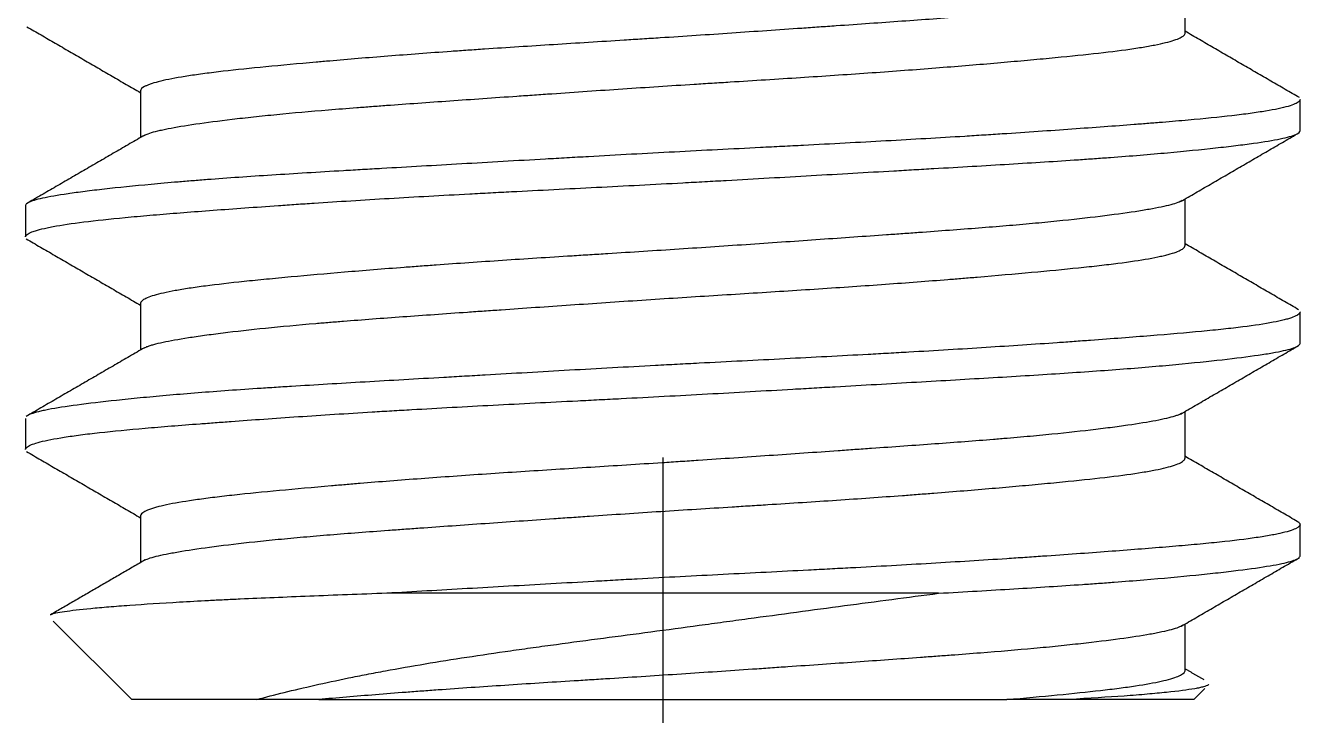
# Model space of a CAD drawing. Extents: x 828 to 1855, y 0 to 752.
# Drawn here: x 1091.07 to 1097.08, y 194.18 to 197.42 of the extents above; entities that cross this region are included whole.
import ezdxf

# ---------------------------------------------------------------- set-up
doc = ezdxf.new("R2010")
doc.units = 0
doc.header["$LTSCALE"] = 10
doc.header["$MEASUREMENT"] = 0
doc.linetypes.add('CENTER', pattern=[2, 1.25, -0.25, 0.25, -0.25])
doc.layers.add('1', color=7, linetype='CONTINUOUS')

msp = doc.modelspace()

# ---------------------------------------------------------------- linework, layer by layer
at = {"layer": '1', "color": 1, "linetype": 'CENTER', "lineweight": -3}
msp.add_line((1094.0736, 290.3893), (1094.0736, 187.6108), dxfattribs=at)
at = {"layer": '1', "color": 7, "linetype": 'Continuous', "lineweight": -3}
for p, q in [((1096.5321, 197.3854), (1096.5321, 197.6055)), ((1091.6151, 197.1148), (1091.6151, 196.8947)), ((1097.0736, 196.9276), (1097.0736, 197.0731)), ((1091.0736, 196.5731), (1091.0736, 196.4272)), ((1096.5321, 196.3857), (1096.5321, 196.6055)), ((1091.6151, 196.1144), (1091.6151, 195.8947)), ((1097.0736, 195.9268), (1097.0736, 196.0726)), ((1096.5321, 195.3857), (1096.5321, 195.6055)), ((1091.0736, 195.5728), (1091.0736, 195.4275)), ((1091.6151, 195.1145), (1091.6151, 194.8946)), ((1097.0736, 194.9274), (1097.0736, 195.0734)), ((1095.3722, 194.7501), (1092.7751, 194.7501)), ((1091.2042, 194.6195), (1091.5736, 194.2501)), ((1096.5321, 194.3854), (1096.5321, 194.6055)), ((1096.5736, 194.2501), (1096.625, 194.3014)), ((1092.1628, 194.2501), (1091.5736, 194.2501)), ((1092.4541, 194.2501), (1095.6932, 194.2501)), ((1096.5736, 194.2501), (1095.9845, 194.2501))]:
    msp.add_line(p, q, dxfattribs=at)
for points, knots in [([(1096.5209, 197.5991), (1096.5179, 197.5971), (1096.5143, 197.5951), (1096.5026, 197.5897), (1096.4885, 197.5845), (1096.47, 197.5792), (1096.4567, 197.5757), (1096.4495, 197.5739), (1096.4115, 197.5651), (1096.3364, 197.5509), (1096.2334, 197.5361), (1096.1602, 197.5267), (1096.1451, 197.5248), (1096.114, 197.521), (1096.098, 197.5191), (1096.0491, 197.5134), (1096.015, 197.5096), (1095.9087, 197.4984), (1095.8322, 197.491), (1095.7091, 197.4802), (1095.6666, 197.4767), (1095.5789, 197.4696), (1095.5334, 197.4661), (1095.3947, 197.4555), (1095.2026, 197.4415), (1094.9965, 197.4271), (1094.8632, 197.4178), (1094.8363, 197.4159), (1094.7821, 197.4121), (1094.755, 197.4102), (1094.6733, 197.4046), (1094.6186, 197.4008), (1094.4537, 197.3894), (1094.3428, 197.3818), (1094.1747, 197.3706), (1094.1184, 197.3669), (1094.0335, 197.3614), (1094.0051, 197.3596), (1093.9485, 197.356), (1093.9202, 197.3542), (1093.7795, 197.3453), (1093.6685, 197.3384), (1093.4494, 197.3245), (1093.3414, 197.3175), (1093.2084, 197.3085), (1093.1818, 197.3067), (1093.1293, 197.3031), (1093.1032, 197.3013), (1093.0259, 197.2958), (1092.9753, 197.2921), (1092.8266, 197.281), (1092.7314, 197.2735), (1092.5945, 197.2622), (1092.5498, 197.2584), (1092.4843, 197.2527), (1092.4628, 197.2508), (1092.4204, 197.2471), (1092.3996, 197.2452), (1092.2975, 197.236), (1092.2218, 197.2289), (1092.0821, 197.2149), (1092.0181, 197.2079), (1091.9456, 197.199), (1091.9316, 197.1972), (1091.9043, 197.1937), (1091.8912, 197.1919), (1091.8532, 197.1865), (1091.8296, 197.1829), (1091.7644, 197.172), (1091.728, 197.1646), (1091.6844, 197.1533), (1091.6716, 197.1495), (1091.6553, 197.1438), (1091.6504, 197.1419), (1091.6414, 197.1381), (1091.6375, 197.1362), (1091.622, 197.1277), (1091.6157, 197.1212), (1091.6152, 197.1149)], [0, 0, 0, 0, 0.012642, 0.012642, 0.035221, 0.046511, 0.046511, 0.057801, 0.057801, 0.10296, 0.148118, 0.148118, 0.159408, 0.159408, 0.170698, 0.170698, 0.193277, 0.193277, 0.238436, 0.238436, 0.261016, 0.261016, 0.283595, 0.283595, 0.328754, 0.373913, 0.373913, 0.385203, 0.385203, 0.396492, 0.396492, 0.419072, 0.419072, 0.464231, 0.464231, 0.48681, 0.48681, 0.4981, 0.4981, 0.50939, 0.50939, 0.554548, 0.554548, 0.599707, 0.599707, 0.610997, 0.610997, 0.622287, 0.622287, 0.644866, 0.644866, 0.690025, 0.690025, 0.712605, 0.712605, 0.723894, 0.723894, 0.735184, 0.735184, 0.780343, 0.780343, 0.825502, 0.825502, 0.836792, 0.836792, 0.848081, 0.848081, 0.870661, 0.870661, 0.91582, 0.91582, 0.938399, 0.938399, 0.949689, 0.949689, 0.960978, 0.960978, 1, 1, 1, 1]), ([(1091.6296, 196.9031), (1091.6368, 196.9072), (1091.6467, 196.9113), (1091.6698, 196.9189), (1091.6885, 196.9241), (1091.7115, 196.9294), (1091.7278, 196.933), (1091.7364, 196.9348), (1091.782, 196.9437), (1091.8255, 196.951), (1091.9258, 196.9656), (1091.9827, 196.9731), (1092.0624, 196.9826), (1092.0788, 196.9845), (1092.1124, 196.9883), (1092.1296, 196.9902), (1092.1825, 196.9959), (1092.219, 196.9996), (1092.3326, 197.0108), (1092.4136, 197.0179), (1092.5428, 197.0285), (1092.6093, 197.0337), (1092.6788, 197.039), (1092.7258, 197.0426), (1092.7497, 197.0443), (1092.8699, 197.0532), (1093.0684, 197.0673), (1093.279, 197.082), (1093.4144, 197.0914), (1093.4416, 197.0933), (1093.4966, 197.0971), (1093.5242, 197.099), (1093.6072, 197.1048), (1093.6626, 197.1086), (1093.8293, 197.12), (1093.9409, 197.1275), (1094.1092, 197.1384), (1094.1935, 197.1438), (1094.2781, 197.1492), (1094.3346, 197.1527), (1094.3628, 197.1545), (1094.503, 197.1633), (1094.7232, 197.1771), (1094.9352, 197.1913), (1095.091, 197.2022), (1095.1426, 197.2059), (1095.2432, 197.2133), (1095.2924, 197.2171), (1095.4367, 197.2283), (1095.5285, 197.2358), (1095.6596, 197.2471), (1095.7022, 197.2508), (1095.7644, 197.2564), (1095.7849, 197.2583), (1095.8252, 197.262), (1095.8449, 197.2638), (1095.9417, 197.2728), (1096.0838, 197.2868), (1096.2012, 197.3007), (1096.2666, 197.3097), (1096.2793, 197.3115), (1096.3037, 197.3151), (1096.3155, 197.317), (1096.3494, 197.3224), (1096.3701, 197.3261), (1096.4267, 197.3372), (1096.457, 197.3446), (1096.4915, 197.356), (1096.5012, 197.3598), (1096.5128, 197.3655), (1096.5162, 197.3675), (1096.522, 197.3713), (1096.5245, 197.3732), (1096.5306, 197.3792), (1096.5325, 197.3833), (1096.5321, 197.3873)], [0, 0, 0, 0, 0.026734, 0.026734, 0.049314, 0.060604, 0.060604, 0.071893, 0.071893, 0.117052, 0.117052, 0.162211, 0.162211, 0.173501, 0.173501, 0.184791, 0.184791, 0.20737, 0.20737, 0.252529, 0.252529, 0.275109, 0.286399, 0.286399, 0.297688, 0.297688, 0.342847, 0.388006, 0.388006, 0.399296, 0.399296, 0.410586, 0.410586, 0.433165, 0.433165, 0.478324, 0.478324, 0.500904, 0.512194, 0.512194, 0.523483, 0.523483, 0.568642, 0.613801, 0.613801, 0.636381, 0.636381, 0.65896, 0.65896, 0.704119, 0.704119, 0.726699, 0.726699, 0.737989, 0.737989, 0.749278, 0.749278, 0.794437, 0.839596, 0.839596, 0.850886, 0.850886, 0.862176, 0.862176, 0.884755, 0.884755, 0.929914, 0.929914, 0.952494, 0.952494, 0.963784, 0.963784, 0.975073, 0.975073, 1, 1, 1, 1]), ([(1097.0736, 197.074), (1097.0737, 197.0725), (1097.0734, 197.071), (1097.0719, 197.0676), (1097.0704, 197.0658), (1097.0603, 197.0564), (1097.043, 197.0488), (1096.9907, 197.0337), (1096.9557, 197.0262), (1096.9005, 197.017), (1096.889, 197.0152), (1096.8646, 197.0115), (1096.8519, 197.0097), (1096.8121, 197.0042), (1096.7835, 197.0006), (1096.692, 196.9901), (1096.6231, 196.9832), (1096.5083, 196.9729), (1096.468, 196.9695), (1096.4047, 196.9643), (1096.3831, 196.9626), (1096.3389, 196.9591), (1096.3162, 196.9573), (1096.2012, 196.9484), (1096.1033, 196.9411), (1095.8962, 196.9263), (1095.7869, 196.9187), (1095.643, 196.9093), (1095.6138, 196.9075), (1095.5548, 196.9037), (1095.5249, 196.9018), (1095.4346, 196.8963), (1095.3736, 196.8926), (1095.1883, 196.8818), (1095.0617, 196.8748), (1094.8673, 196.8644), (1094.8017, 196.861), (1094.7021, 196.8558), (1094.6688, 196.8541), (1094.6016, 196.8507), (1094.5678, 196.849), (1094.399, 196.8404), (1094.2639, 196.8335), (1093.9936, 196.8193), (1093.8585, 196.8119), (1093.6896, 196.8024), (1093.6558, 196.8005), (1093.5882, 196.7967), (1093.5544, 196.7948), (1093.4537, 196.789), (1093.3873, 196.7853), (1093.1905, 196.774), (1093.0623, 196.7666), (1092.8745, 196.7558), (1092.8126, 196.7522), (1092.721, 196.7469), (1092.6906, 196.7452), (1092.6303, 196.7416), (1092.6003, 196.7399), (1092.4525, 196.7311), (1092.3401, 196.7243), (1092.1266, 196.7106), (1092.0256, 196.7037), (1091.9065, 196.6946), (1091.8831, 196.6927), (1091.8369, 196.689), (1091.8142, 196.6871), (1091.7477, 196.6815), (1091.7054, 196.6777), (1091.5842, 196.6665), (1091.5112, 196.659), (1091.4132, 196.6479), (1091.3825, 196.6443), (1091.3394, 196.6388), (1091.3256, 196.637), (1091.2988, 196.6334), (1091.286, 196.6316), (1091.2247, 196.6227), (1091.1449, 196.6089), (1091.1006, 196.5954), (1091.0874, 196.5884), (1091.0873, 196.5883), (1091.0872, 196.5883)], [0, 0, 0, 0, 0.009171, 0.009171, 0.0203, 0.0203, 0.064816, 0.064816, 0.109331, 0.109331, 0.12046, 0.12046, 0.131589, 0.131589, 0.153847, 0.153847, 0.198363, 0.198363, 0.22062, 0.22062, 0.231749, 0.231749, 0.242878, 0.242878, 0.287394, 0.287394, 0.33191, 0.33191, 0.343038, 0.343038, 0.354167, 0.354167, 0.376425, 0.376425, 0.420941, 0.420941, 0.443199, 0.443199, 0.454328, 0.454328, 0.465457, 0.465457, 0.509972, 0.509972, 0.554488, 0.554488, 0.565617, 0.565617, 0.576746, 0.576746, 0.599004, 0.599004, 0.643519, 0.643519, 0.665777, 0.665777, 0.676906, 0.676906, 0.688035, 0.688035, 0.732551, 0.732551, 0.777066, 0.777066, 0.788195, 0.788195, 0.799324, 0.799324, 0.821582, 0.821582, 0.866098, 0.866098, 0.888355, 0.888355, 0.899484, 0.899484, 0.910613, 0.910613, 0.955129, 0.999645, 0.999645, 1, 1, 1, 1]), ([(1091.0736, 196.4267), (1091.0737, 196.4289), (1091.0745, 196.4311), (1091.0818, 196.4407), (1091.0965, 196.4483), (1091.1323, 196.4596), (1091.1465, 196.4634), (1091.1713, 196.4691), (1091.1802, 196.471), (1091.199, 196.4748), (1091.2089, 196.4766), (1091.2613, 196.4859), (1091.3116, 196.4931), (1091.4288, 196.5072), (1091.4956, 196.5142), (1091.5899, 196.5228), (1091.6093, 196.5246), (1091.6489, 196.528), (1091.7096, 196.5332), (1091.774, 196.5384), (1091.9078, 196.5488), (1092.0036, 196.556), (1092.1572, 196.5672), (1092.2101, 196.5709), (1092.2919, 196.5766), (1092.3196, 196.5785), (1092.3755, 196.5823), (1092.4036, 196.5842), (1092.5459, 196.5936), (1092.6638, 196.601), (1092.908, 196.6155), (1093.0341, 196.6226), (1093.1972, 196.6313), (1093.23, 196.6331), (1093.2957, 196.6365), (1093.3946, 196.6417), (1093.4941, 196.6468), (1093.694, 196.657), (1093.8284, 196.6638), (1094.0318, 196.6744), (1094.0999, 196.678), (1094.2025, 196.6836), (1094.2368, 196.6855), (1094.3049, 196.6892), (1094.3388, 196.6911), (1094.5078, 196.7005), (1094.6411, 196.7081), (1094.904, 196.7231), (1095.0335, 196.7306), (1095.193, 196.7397), (1095.2247, 196.7416), (1095.2874, 196.7452), (1095.3806, 196.7505), (1095.471, 196.7558), (1095.6484, 196.7662), (1095.7619, 196.773), (1095.9249, 196.7834), (1095.9781, 196.7868), (1096.056, 196.7921), (1096.0815, 196.7939), (1096.1317, 196.7974), (1096.1563, 196.7992), (1096.2772, 196.8082), (1096.3668, 196.8156), (1096.5319, 196.8306), (1096.6074, 196.8382), (1096.6926, 196.8475), (1096.7091, 196.8494), (1096.741, 196.8531), (1096.7872, 196.8586), (1096.8285, 196.864), (1096.9047, 196.8747), (1096.947, 196.8816), (1096.9973, 196.8919), (1097.0119, 196.8953), (1097.0367, 196.9022), (1097.0467, 196.9056), (1097.0677, 196.915), (1097.074, 196.921), (1097.0736, 196.9272)], [0, 0, 0, 0, 0.013123, 0.013123, 0.056286, 0.056286, 0.077867, 0.077867, 0.088658, 0.088658, 0.099449, 0.099449, 0.142612, 0.142612, 0.185775, 0.185775, 0.196565, 0.196565, 0.207356, 0.228938, 0.228938, 0.272101, 0.272101, 0.293682, 0.293682, 0.304473, 0.304473, 0.315264, 0.315264, 0.358427, 0.358427, 0.40159, 0.40159, 0.41238, 0.41238, 0.423171, 0.444753, 0.444753, 0.487916, 0.487916, 0.509497, 0.509497, 0.520288, 0.520288, 0.531079, 0.531079, 0.574242, 0.574242, 0.617405, 0.617405, 0.628195, 0.628195, 0.638986, 0.660568, 0.660568, 0.703731, 0.703731, 0.725312, 0.725312, 0.736103, 0.736103, 0.746894, 0.746894, 0.790057, 0.790057, 0.83322, 0.83322, 0.84401, 0.84401, 0.854801, 0.876383, 0.876383, 0.919546, 0.919546, 0.941127, 0.941127, 0.962709, 0.962709, 1, 1, 1, 1]), ([(1091.0791, 196.5829), (1091.0771, 196.5813), (1091.0757, 196.5796), (1091.0742, 196.5768), (1091.0739, 196.5758), (1091.0737, 196.5747)], [0, 0, 0, 0, 0.614539, 0.614539, 1, 1, 1, 1]), ([(1096.5188, 196.5978), (1096.5135, 196.5945), (1096.5065, 196.5914), (1096.4795, 196.5812), (1096.4534, 196.5743), (1096.403, 196.5637), (1096.3843, 196.5602), (1096.3534, 196.5547), (1096.3426, 196.5529), (1096.3202, 196.5492), (1096.3086, 196.5474), (1096.2484, 196.5382), (1096.1936, 196.5308), (1096.0712, 196.5158), (1096.0035, 196.5082), (1095.9106, 196.4988), (1095.8916, 196.4969), (1095.853, 196.4932), (1095.8334, 196.4913), (1095.7737, 196.4858), (1095.7327, 196.4823), (1095.606, 196.4716), (1095.5168, 196.4647), (1095.3757, 196.4542), (1095.3275, 196.4507), (1095.2533, 196.4453), (1095.2283, 196.4435), (1095.1781, 196.4399), (1095.1528, 196.4381), (1095.0256, 196.4291), (1094.9213, 196.4218), (1094.7077, 196.4069), (1094.5984, 196.3994), (1094.3745, 196.384), (1094.2625, 196.3764), (1094.0385, 196.3617), (1093.9266, 196.3546), (1093.7866, 196.3458), (1093.7586, 196.344), (1093.7026, 196.3405), (1093.6746, 196.3388), (1093.5907, 196.3335), (1093.5355, 196.33), (1093.3717, 196.3195), (1093.2651, 196.3125), (1093.109, 196.3017), (1093.0319, 196.2962), (1092.9563, 196.2907), (1092.9062, 196.287), (1092.8813, 196.2851), (1092.7581, 196.2757), (1092.6645, 196.2681), (1092.4869, 196.2531), (1092.4029, 196.2456), (1092.3039, 196.2365), (1092.2844, 196.2347), (1092.2461, 196.2311), (1092.2272, 196.2293), (1092.1718, 196.2239), (1092.1366, 196.2204), (1092.0357, 196.2099), (1091.9751, 196.2029), (1091.8938, 196.1923), (1091.8557, 196.187), (1091.8212, 196.1815), (1091.7991, 196.1778), (1091.7885, 196.176), (1091.7378, 196.1667), (1091.672, 196.1518), (1091.636, 196.1366), (1091.623, 196.1271), (1091.6209, 196.1252), (1091.6176, 196.1215), (1091.6165, 196.1196), (1091.6155, 196.1168), (1091.6153, 196.1159), (1091.6152, 196.115)], [0, 0, 0, 0, 0.02065, 0.02065, 0.06594, 0.06594, 0.088585, 0.088585, 0.099907, 0.099907, 0.11123, 0.11123, 0.156519, 0.156519, 0.201809, 0.201809, 0.213131, 0.213131, 0.224454, 0.224454, 0.247099, 0.247099, 0.292389, 0.292389, 0.315033, 0.315033, 0.326356, 0.326356, 0.337678, 0.337678, 0.382968, 0.382968, 0.428258, 0.428258, 0.473548, 0.473548, 0.518837, 0.518837, 0.53016, 0.53016, 0.541482, 0.541482, 0.564127, 0.564127, 0.609417, 0.609417, 0.632062, 0.643384, 0.643384, 0.654707, 0.654707, 0.699996, 0.699996, 0.745286, 0.745286, 0.756609, 0.756609, 0.767931, 0.767931, 0.790576, 0.790576, 0.835866, 0.835866, 0.858511, 0.869833, 0.869833, 0.881156, 0.881156, 0.926445, 0.971735, 0.971735, 0.983058, 0.983058, 0.99438, 0.99438, 1, 1, 1, 1]), ([(1091.6297, 195.9031), (1091.634, 195.9056), (1091.6393, 195.9081), (1091.65, 195.9123), (1091.6549, 195.914), (1091.6657, 195.9176), (1091.6716, 195.9193), (1091.6906, 195.9246), (1091.7051, 195.9281), (1091.754, 195.9386), (1091.7938, 195.9458), (1091.8644, 195.9567), (1091.8897, 195.9604), (1091.9305, 195.966), (1091.9446, 195.9679), (1091.9735, 195.9717), (1091.9883, 195.9736), (1092.0643, 195.983), (1092.1311, 195.9906), (1092.2765, 196.0055), (1092.3551, 196.0128), (1092.461, 196.0218), (1092.4826, 196.0236), (1092.5262, 196.0271), (1092.5482, 196.0289), (1092.6151, 196.0342), (1092.6607, 196.0377), (1092.8005, 196.0482), (1092.8977, 196.0552), (1093.0494, 196.0659), (1093.101, 196.0696), (1093.1799, 196.0751), (1093.2064, 196.077), (1093.2595, 196.0807), (1093.2862, 196.0825), (1093.4201, 196.0918), (1093.5287, 196.0994), (1093.7492, 196.1145), (1093.861, 196.1221), (1094.0312, 196.1334), (1094.0877, 196.1371), (1094.2003, 196.1443), (1094.2563, 196.1478), (1094.4236, 196.1583), (1094.5341, 196.1652), (1094.6984, 196.1757), (1094.753, 196.1792), (1094.8613, 196.1864), (1094.9146, 196.1899), (1095.0718, 196.2007), (1095.1732, 196.208), (1095.32, 196.2192), (1095.3921, 196.2248), (1095.4622, 196.2305), (1095.5085, 196.2343), (1095.5315, 196.2362), (1095.6446, 196.2457), (1095.7295, 196.2532), (1095.8882, 196.2677), (1095.962, 196.2748), (1096.0473, 196.2836), (1096.064, 196.2853), (1096.0968, 196.2888), (1096.1128, 196.2906), (1096.1595, 196.2959), (1096.1888, 196.2994), (1096.2714, 196.3101), (1096.3195, 196.3172), (1096.3813, 196.3282), (1096.4095, 196.3337), (1096.4337, 196.3394), (1096.449, 196.3431), (1096.4561, 196.345), (1096.4895, 196.3546), (1096.5084, 196.3622), (1096.5286, 196.3757), (1096.5328, 196.3815), (1096.5321, 196.3873)], [0, 0, 0, 0, 0.015896, 0.015896, 0.027185, 0.027185, 0.038475, 0.038475, 0.061054, 0.061054, 0.106213, 0.106213, 0.128793, 0.128793, 0.140083, 0.140083, 0.151372, 0.151372, 0.196531, 0.196531, 0.24169, 0.24169, 0.25298, 0.25298, 0.26427, 0.26427, 0.286849, 0.286849, 0.332008, 0.332008, 0.354587, 0.354587, 0.365877, 0.365877, 0.377167, 0.377167, 0.422326, 0.422326, 0.467485, 0.467485, 0.490064, 0.490064, 0.512643, 0.512643, 0.557802, 0.557802, 0.580382, 0.580382, 0.602961, 0.602961, 0.64812, 0.64812, 0.6707, 0.681989, 0.681989, 0.693279, 0.693279, 0.738438, 0.738438, 0.783597, 0.783597, 0.794887, 0.794887, 0.806176, 0.806176, 0.828756, 0.828756, 0.873915, 0.873915, 0.896494, 0.907784, 0.907784, 0.919074, 0.919074, 0.964232, 0.964232, 1, 1, 1, 1]), ([(1097.0736, 196.0742), (1097.0737, 196.0728), (1097.0735, 196.0715), (1097.0702, 196.0629), (1097.0583, 196.0554), (1097.0318, 196.0458), (1097.0259, 196.0439), (1097.0129, 196.0401), (1096.9918, 196.0344), (1096.9658, 196.0287), (1096.9073, 196.0176), (1096.8597, 196.0103), (1096.7754, 195.9997), (1096.7451, 195.9961), (1096.6965, 195.9908), (1096.6796, 195.9891), (1096.6451, 195.9856), (1096.6273, 195.9838), (1096.5363, 195.9752), (1096.4563, 195.9684), (1096.2823, 195.9546), (1096.1883, 195.9475), (1096.0618, 195.9382), (1096.036, 195.9363), (1095.9837, 195.9325), (1095.9044, 195.9269), (1095.8224, 195.9212), (1095.6549, 195.91), (1095.5384, 195.9026), (1095.3567, 195.8916), (1095.2949, 195.888), (1095.2004, 195.8826), (1095.1685, 195.8808), (1095.1046, 195.8772), (1095.0725, 195.8754), (1094.9114, 195.8667), (1094.6498, 195.853), (1094.3808, 195.8395), (1094.2103, 195.8307), (1094.176, 195.8289), (1094.1077, 195.8253), (1094.0735, 195.8235), (1093.9715, 195.818), (1093.9037, 195.8143), (1093.7014, 195.8031), (1093.5678, 195.7955), (1093.3691, 195.7842), (1093.3032, 195.7804), (1093.2048, 195.7748), (1093.172, 195.7729), (1093.107, 195.7692), (1093.0748, 195.7673), (1092.9151, 195.7582), (1092.7915, 195.7511), (1092.5525, 195.7371), (1092.4372, 195.7302), (1092.2983, 195.7216), (1092.2707, 195.7198), (1092.2166, 195.7164), (1092.1366, 195.7112), (1092.0604, 195.7059), (1091.913, 195.6953), (1091.8214, 195.688), (1091.6939, 195.6767), (1091.6531, 195.6729), (1091.5944, 195.6672), (1091.5752, 195.6653), (1091.538, 195.6616), (1091.52, 195.6597), (1091.4324, 195.6503), (1091.3708, 195.643), (1091.264, 195.6287), (1091.219, 195.6217), (1091.1733, 195.6131), (1091.1647, 195.6113), (1091.1488, 195.6079), (1091.1266, 195.6027), (1091.1096, 195.5976), (1091.0943, 195.5919), (1091.0892, 195.5895), (1091.0851, 195.5871)], [0, 0, 0, 0, 0.008167, 0.008167, 0.052556, 0.052556, 0.063654, 0.063654, 0.074751, 0.096945, 0.096945, 0.141335, 0.141335, 0.163529, 0.163529, 0.174627, 0.174627, 0.185724, 0.185724, 0.230113, 0.230113, 0.274502, 0.274502, 0.2856, 0.2856, 0.296697, 0.318892, 0.318892, 0.363281, 0.363281, 0.385475, 0.385475, 0.396573, 0.396573, 0.40767, 0.40767, 0.452059, 0.496449, 0.496449, 0.507546, 0.507546, 0.518643, 0.518643, 0.540838, 0.540838, 0.585227, 0.585227, 0.607422, 0.607422, 0.618519, 0.618519, 0.629616, 0.629616, 0.674005, 0.674005, 0.718395, 0.718395, 0.729492, 0.729492, 0.740589, 0.762784, 0.762784, 0.807173, 0.807173, 0.829368, 0.829368, 0.840465, 0.840465, 0.851562, 0.851562, 0.895952, 0.895952, 0.940341, 0.940341, 0.951438, 0.951438, 0.962535, 0.98473, 0.98473, 1, 1, 1, 1]), ([(1091.0736, 195.4269), (1091.0737, 195.431), (1091.0769, 195.4352), (1091.0858, 195.4415), (1091.089, 195.4433), (1091.0968, 195.4471), (1091.1013, 195.4491), (1091.1163, 195.4548), (1091.1286, 195.4586), (1091.1721, 195.4699), (1091.2099, 195.4773), (1091.2796, 195.4883), (1091.3051, 195.4919), (1091.3466, 195.4973), (1091.361, 195.4991), (1091.3909, 195.5027), (1091.4065, 195.5044), (1091.4863, 195.5133), (1091.6292, 195.5269), (1091.8015, 195.5406), (1091.9186, 195.5495), (1091.9425, 195.5513), (1091.9912, 195.555), (1092.016, 195.5568), (1092.0913, 195.5624), (1092.1428, 195.5661), (1092.3013, 195.5774), (1092.4121, 195.5849), (1092.5862, 195.5961), (1092.6455, 195.5998), (1092.7364, 195.6053), (1092.7671, 195.6071), (1092.829, 195.6108), (1092.8603, 195.6126), (1093.017, 195.6216), (1093.2728, 195.6356), (1093.5381, 195.6491), (1093.7069, 195.6577), (1093.7408, 195.6594), (1093.809, 195.6629), (1093.8431, 195.6646), (1093.9452, 195.6699), (1094.0131, 195.6734), (1094.2163, 195.6843), (1094.351, 195.6917), (1094.5522, 195.7031), (1094.6191, 195.7069), (1094.7191, 195.7126), (1094.7524, 195.7145), (1094.819, 195.7183), (1094.8521, 195.7202), (1095.0162, 195.7296), (1095.2713, 195.7442), (1095.512, 195.7582), (1095.6869, 195.7686), (1095.7444, 195.7721), (1095.8559, 195.779), (1095.9101, 195.7824), (1096.0679, 195.7928), (1096.1669, 195.7997), (1096.306, 195.8107), (1096.3508, 195.8144), (1096.4156, 195.8201), (1096.4369, 195.822), (1096.4784, 195.8258), (1096.4987, 195.8277), (1096.5975, 195.8371), (1096.739, 195.8521), (1096.8483, 195.8664), (1096.9063, 195.8753), (1096.9174, 195.877), (1096.9385, 195.8805), (1096.9684, 195.8858), (1096.993, 195.8909), (1097.0355, 195.9012), (1097.0548, 195.9079), (1097.0702, 195.9183), (1097.073, 195.9218), (1097.0737, 195.9261), (1097.0737, 195.9268), (1097.0736, 195.9274)], [0, 0, 0, 0, 0.024862, 0.024862, 0.035653, 0.035653, 0.046444, 0.046444, 0.068025, 0.068025, 0.111188, 0.111188, 0.13277, 0.13277, 0.14356, 0.14356, 0.154351, 0.154351, 0.197514, 0.240677, 0.240677, 0.251468, 0.251468, 0.262258, 0.262258, 0.28384, 0.28384, 0.327003, 0.327003, 0.348584, 0.348584, 0.359375, 0.359375, 0.370166, 0.370166, 0.413329, 0.456492, 0.456492, 0.467282, 0.467282, 0.478073, 0.478073, 0.499655, 0.499655, 0.542818, 0.542818, 0.564399, 0.564399, 0.57519, 0.57519, 0.585981, 0.585981, 0.629144, 0.672307, 0.672307, 0.693888, 0.693888, 0.71547, 0.71547, 0.758632, 0.758632, 0.780214, 0.780214, 0.791005, 0.791005, 0.801795, 0.801795, 0.844958, 0.888121, 0.888121, 0.898912, 0.898912, 0.909703, 0.931284, 0.931284, 0.974447, 0.974447, 0.996029, 0.996029, 1, 1, 1, 1]), ([(1096.5168, 195.5966), (1096.5152, 195.5957), (1096.51, 195.593), (1096.5037, 195.5903), (1096.4945, 195.5868), (1096.4893, 195.5851), (1096.4613, 195.5763), (1096.4315, 195.5693), (1096.3576, 195.5551), (1096.3135, 195.5479), (1096.2494, 195.5386), (1096.2361, 195.5368), (1096.2086, 195.533), (1096.1943, 195.5311), (1096.1505, 195.5255), (1096.1197, 195.5217), (1096.023, 195.5104), (1095.9527, 195.5028), (1095.8383, 195.4917), (1095.7988, 195.4881), (1095.7371, 195.4827), (1095.7162, 195.4809), (1095.6736, 195.4773), (1095.6519, 195.4755), (1095.5423, 195.4666), (1095.3589, 195.4527), (1095.16, 195.4386), (1095.0307, 195.4295), (1095.0046, 195.4277), (1094.9519, 195.424), (1094.9253, 195.4221), (1094.8453, 195.4165), (1094.7917, 195.4128), (1094.6295, 195.4015), (1094.5199, 195.394), (1094.3532, 195.3826), (1094.2693, 195.3769), (1094.1845, 195.3713), (1094.1278, 195.3676), (1094.0995, 195.3657), (1093.9581, 195.3565), (1093.7341, 195.3425), (1093.5144, 195.3287), (1093.3513, 195.3181), (1093.297, 195.3145), (1093.1906, 195.3073), (1093.1383, 195.3037), (1092.9842, 195.2928), (1092.8849, 195.2855), (1092.7413, 195.2742), (1092.6944, 195.2705), (1092.6253, 195.2648), (1092.6025, 195.2629), (1092.5574, 195.259), (1092.5352, 195.2571), (1092.4262, 195.2477), (1092.3446, 195.2403), (1092.1925, 195.226), (1092.122, 195.2191), (1092.0411, 195.2103), (1092.0253, 195.2085), (1091.9944, 195.2049), (1091.9795, 195.2032), (1091.936, 195.1979), (1091.9087, 195.1943), (1091.8323, 195.1836), (1091.7884, 195.1764), (1091.7331, 195.1653), (1091.7164, 195.1616), (1091.6941, 195.1559), (1091.6871, 195.154), (1091.6741, 195.1502), (1091.6681, 195.1483), (1091.6405, 195.1387), (1091.6262, 195.1312), (1091.617, 195.1208), (1091.6155, 195.118), (1091.6152, 195.1152)], [0, 0, 0, 0, 0.005993, 0.017348, 0.017348, 0.028704, 0.028704, 0.074125, 0.074125, 0.119546, 0.119546, 0.130902, 0.130902, 0.142257, 0.142257, 0.164968, 0.164968, 0.210389, 0.210389, 0.2331, 0.2331, 0.244455, 0.244455, 0.255811, 0.255811, 0.301232, 0.346653, 0.346653, 0.358009, 0.358009, 0.369364, 0.369364, 0.392075, 0.392075, 0.437496, 0.437496, 0.460207, 0.471562, 0.471562, 0.482917, 0.482917, 0.528339, 0.57376, 0.57376, 0.596471, 0.596471, 0.619182, 0.619182, 0.664603, 0.664603, 0.687314, 0.687314, 0.698669, 0.698669, 0.710024, 0.710024, 0.755446, 0.755446, 0.800867, 0.800867, 0.812222, 0.812222, 0.823578, 0.823578, 0.846288, 0.846288, 0.89171, 0.89171, 0.91442, 0.91442, 0.925776, 0.925776, 0.937131, 0.937131, 0.982552, 0.982552, 1, 1, 1, 1]), ([(1091.6325, 194.9047), (1091.6332, 194.905), (1091.6338, 194.9053), (1091.6486, 194.9127), (1091.6702, 194.9196), (1091.7139, 194.9301), (1091.7385, 194.9353), (1091.7674, 194.9407), (1091.7877, 194.9444), (1091.7983, 194.9462), (1091.8534, 194.9553), (1091.9551, 194.97), (1092.0827, 194.9851), (1092.1707, 194.9946), (1092.1888, 194.9965), (1092.2257, 195.0003), (1092.2446, 195.0021), (1092.302, 195.0077), (1092.3415, 195.0114), (1092.4637, 195.0222), (1092.5501, 195.0292), (1092.6869, 195.0397), (1092.7571, 195.0449), (1092.8301, 195.0502), (1092.8794, 195.0538), (1092.9043, 195.0556), (1093.0294, 195.0645), (1093.2348, 195.079), (1093.4505, 195.094), (1093.5887, 195.1035), (1093.6165, 195.1054), (1093.6724, 195.1092), (1093.7003, 195.1112), (1093.7842, 195.1169), (1093.8401, 195.1207), (1094.008, 195.1319), (1094.1199, 195.1392), (1094.288, 195.1498), (1094.3441, 195.1533), (1094.4282, 195.1586), (1094.4563, 195.1604), (1094.5122, 195.1639), (1094.54, 195.1656), (1094.6783, 195.1744), (1094.8944, 195.1883), (1095.1007, 195.2028), (1095.2264, 195.2121), (1095.2514, 195.214), (1095.3009, 195.2177), (1095.3253, 195.2196), (1095.3976, 195.2252), (1095.4446, 195.229), (1095.582, 195.2403), (1095.6689, 195.2478), (1095.7922, 195.2589), (1095.832, 195.2626), (1095.89, 195.268), (1095.9091, 195.2698), (1095.9463, 195.2734), (1095.9644, 195.2752), (1096.0533, 195.284), (1096.1178, 195.2909), (1096.234, 195.305), (1096.2856, 195.3121), (1096.3418, 195.3212), (1096.3526, 195.3231), (1096.3732, 195.3268), (1096.3831, 195.3286), (1096.4112, 195.3342), (1096.428, 195.3379), (1096.4729, 195.3491), (1096.4953, 195.3567), (1096.5178, 195.3681), (1096.5234, 195.3719), (1096.5289, 195.3776), (1096.5302, 195.3794), (1096.5318, 195.3829), (1096.5321, 195.3845), (1096.5321, 195.3861)], [0, 0, 0, 0, 0.00218, 0.00218, 0.047602, 0.047602, 0.070312, 0.081668, 0.081668, 0.093023, 0.093023, 0.138445, 0.183866, 0.183866, 0.195222, 0.195222, 0.206577, 0.206577, 0.229288, 0.229288, 0.274709, 0.274709, 0.29742, 0.308776, 0.308776, 0.320131, 0.320131, 0.365552, 0.410974, 0.410974, 0.422329, 0.422329, 0.433685, 0.433685, 0.456396, 0.456396, 0.501817, 0.501817, 0.524528, 0.524528, 0.535883, 0.535883, 0.547239, 0.547239, 0.59266, 0.638082, 0.638082, 0.649437, 0.649437, 0.660793, 0.660793, 0.683503, 0.683503, 0.728925, 0.728925, 0.751636, 0.751636, 0.762991, 0.762991, 0.774346, 0.774346, 0.819768, 0.819768, 0.865189, 0.865189, 0.876545, 0.876545, 0.8879, 0.8879, 0.910611, 0.910611, 0.956033, 0.956033, 0.978743, 0.978743, 0.990099, 0.990099, 1, 1, 1, 1]), ([(1097.0607, 195.088), (1097.0613, 195.0876), (1097.062, 195.0872), (1097.0684, 195.0834), (1097.072, 195.0799), (1097.0756, 195.0691), (1097.0686, 195.0616), (1097.0368, 195.0466), (1097.0118, 195.039), (1096.9692, 195.0296), (1096.9601, 195.0277), (1096.9408, 195.024), (1096.9305, 195.0221), (1096.8981, 195.0165), (1096.8743, 195.0128), (1096.7969, 195.002), (1096.7372, 194.995), (1096.6355, 194.9846), (1096.5996, 194.9812), (1096.5426, 194.976), (1096.5231, 194.9743), (1096.4831, 194.9708), (1096.4625, 194.9691), (1096.3574, 194.9604), (1096.2669, 194.9534), (1096.0735, 194.939), (1095.9707, 194.9315), (1095.8343, 194.9221), (1095.8066, 194.9202), (1095.7505, 194.9164), (1095.722, 194.9145), (1095.6356, 194.9088), (1095.577, 194.9051), (1095.3986, 194.894), (1095.276, 194.8868), (1095.0866, 194.8762), (1095.0226, 194.8727), (1094.9252, 194.8675), (1094.8925, 194.8658), (1094.8266, 194.8623), (1094.7934, 194.8606), (1094.6268, 194.8519), (1094.4929, 194.8452), (1094.2237, 194.8314), (1094.0885, 194.8244), (1093.9188, 194.8151), (1093.8848, 194.8133), (1093.8167, 194.8095), (1093.7826, 194.8076), (1093.6806, 194.8019), (1093.6132, 194.7981), (1093.413, 194.7867), (1093.2819, 194.7792), (1093.0248, 194.7645), (1092.8987, 194.7572), (1092.7751, 194.7501)], [0, 0, 0, 0, 0.003359, 0.003359, 0.035509, 0.035509, 0.099808, 0.099808, 0.164108, 0.164108, 0.180183, 0.180183, 0.196258, 0.196258, 0.228407, 0.228407, 0.292707, 0.292707, 0.324856, 0.324856, 0.340931, 0.340931, 0.357006, 0.357006, 0.421305, 0.421305, 0.485605, 0.485605, 0.50168, 0.50168, 0.517755, 0.517755, 0.549904, 0.549904, 0.614204, 0.614204, 0.646353, 0.646353, 0.662428, 0.662428, 0.678503, 0.678503, 0.742802, 0.742802, 0.807102, 0.807102, 0.823177, 0.823177, 0.839252, 0.839252, 0.871401, 0.871401, 0.935701, 0.935701, 1, 1, 1, 1]), ([(1095.3722, 194.7501), (1095.4957, 194.7572), (1095.6138, 194.7642), (1095.8395, 194.7779), (1095.9471, 194.7847), (1096.075, 194.7934), (1096.1002, 194.7952), (1096.15, 194.7987), (1096.1746, 194.8005), (1096.247, 194.806), (1096.2934, 194.8097), (1096.427, 194.8209), (1096.5085, 194.8284), (1096.6197, 194.8396), (1096.6549, 194.8433), (1096.7049, 194.8489), (1096.7211, 194.8508), (1096.7525, 194.8545), (1096.7677, 194.8563), (1096.8413, 194.8655), (1096.8911, 194.8726), (1096.9731, 194.8864), (1097.0054, 194.8932), (1097.0347, 194.9017), (1097.04, 194.9035), (1097.0494, 194.9069), (1097.0536, 194.9086), (1097.0643, 194.9138), (1097.0691, 194.9173), (1097.0732, 194.9231), (1097.0739, 194.9254), (1097.0736, 194.9277)], [0, 0, 0, 0, 0.120192, 0.120192, 0.240384, 0.240384, 0.270432, 0.270432, 0.30048, 0.30048, 0.360577, 0.360577, 0.480769, 0.480769, 0.540865, 0.540865, 0.570913, 0.570913, 0.600961, 0.600961, 0.721153, 0.721153, 0.841345, 0.841345, 0.871393, 0.871393, 0.901441, 0.901441, 0.961538, 0.961538, 1, 1, 1, 1]), ([(1092.7751, 194.7501), (1092.6478, 194.7453), (1092.4056, 194.7361), (1092.1875, 194.727), (1092.0591, 194.7211), (1092.0338, 194.7199), (1091.9841, 194.7175), (1091.9596, 194.7163), (1091.8879, 194.7126), (1091.8423, 194.7101), (1091.7121, 194.7026), (1091.6339, 194.6975), (1091.5293, 194.6899), (1091.4966, 194.6874), (1091.4508, 194.6837), (1091.436, 194.6824), (1091.4077, 194.6799), (1091.3942, 194.6787), (1091.3298, 194.6726), (1091.2884, 194.6678), (1091.2253, 194.6585), (1091.2036, 194.6538), (1091.1917, 194.6487), (1091.1909, 194.6484), (1091.1903, 194.648)], [0, 0, 0, 0, 0.141403, 0.282806, 0.282806, 0.318156, 0.318156, 0.353507, 0.353507, 0.424208, 0.424208, 0.565611, 0.565611, 0.636313, 0.636313, 0.671663, 0.671663, 0.707014, 0.707014, 0.848417, 0.848417, 0.98982, 0.98982, 1, 1, 1, 1]), ([(1092.1628, 194.2501), (1092.2033, 194.2612), (1092.2464, 194.2723), (1092.3375, 194.2947), (1092.4333, 194.3174), (1092.539, 194.3401), (1092.6221, 194.3571), (1092.6504, 194.3628), (1092.7084, 194.374), (1092.738, 194.3797), (1092.8892, 194.4076), (1093.017, 194.4289), (1093.2182, 194.4598), (1093.287, 194.4699), (1093.3924, 194.4849), (1093.4279, 194.4899), (1093.4998, 194.4999), (1093.5363, 194.5049), (1093.7191, 194.5296), (1093.8676, 194.549), (1094.0933, 194.579), (1094.169, 194.5891), (1094.2833, 194.6046), (1094.3215, 194.6098), (1094.3981, 194.6203), (1094.4366, 194.6255), (1094.628, 194.6515), (1094.7792, 194.672), (1095.0783, 194.7118), (1095.2262, 194.7311), (1095.3722, 194.7501)], [0, 0, 0, 0, 0.0625, 0.0625, 0.125, 0.1875, 0.1875, 0.21875, 0.21875, 0.25, 0.25, 0.375, 0.375, 0.4375, 0.4375, 0.46875, 0.46875, 0.5, 0.5, 0.625, 0.625, 0.6875, 0.6875, 0.71875, 0.71875, 0.75, 0.75, 0.875, 0.875, 1, 1, 1, 1]), ([(1096.5213, 194.5993), (1096.5108, 194.5923), (1096.4927, 194.5854), (1096.4542, 194.575), (1096.4395, 194.5715), (1096.4145, 194.5661), (1096.4056, 194.5643), (1096.387, 194.5607), (1096.3773, 194.5589), (1096.3264, 194.5499), (1096.2313, 194.5353), (1096.1096, 194.5203), (1096.0248, 194.5108), (1096.0074, 194.5089), (1095.9719, 194.5051), (1095.9538, 194.5032), (1095.8985, 194.4975), (1095.8603, 194.4938), (1095.742, 194.4829), (1095.6579, 194.4759), (1095.5242, 194.4653), (1095.4783, 194.4618), (1095.4075, 194.4565), (1095.3835, 194.4548), (1095.3352, 194.4512), (1095.3109, 194.4495), (1095.1882, 194.4406), (1095.0871, 194.4334), (1094.879, 194.4188), (1094.772, 194.4114), (1094.6345, 194.4019), (1094.6068, 194.4), (1094.5514, 194.3962), (1094.5237, 194.3942), (1094.4404, 194.3885), (1094.3848, 194.3847), (1094.2175, 194.3734), (1094.1056, 194.366), (1093.9371, 194.3552), (1093.8808, 194.3517), (1093.7962, 194.3464), (1093.7679, 194.3446), (1093.7119, 194.3411), (1093.684, 194.3393), (1093.5452, 194.3306), (1093.4363, 194.3237), (1093.2227, 194.3096), (1093.1181, 194.3024), (1092.99, 194.2932), (1092.9646, 194.2913), (1092.9145, 194.2876), (1092.8897, 194.2857), (1092.8161, 194.2801), (1092.7682, 194.2764), (1092.6279, 194.2651), (1092.5387, 194.2575), (1092.4541, 194.2501)], [0, 0, 0, 0, 0.0625, 0.0625, 0.09375, 0.09375, 0.109375, 0.109375, 0.125, 0.125, 0.1875, 0.25, 0.25, 0.265625, 0.265625, 0.28125, 0.28125, 0.3125, 0.3125, 0.375, 0.375, 0.40625, 0.40625, 0.421875, 0.421875, 0.4375, 0.4375, 0.5, 0.5, 0.5625, 0.5625, 0.578125, 0.578125, 0.59375, 0.59375, 0.625, 0.625, 0.6875, 0.6875, 0.71875, 0.71875, 0.734375, 0.734375, 0.75, 0.75, 0.8125, 0.8125, 0.875, 0.875, 0.890625, 0.890625, 0.90625, 0.90625, 0.9375, 0.9375, 1, 1, 1, 1]), ([(1095.6932, 194.2501), (1095.7783, 194.2576), (1095.8575, 194.2648), (1096.0043, 194.279), (1096.0719, 194.2859), (1096.1489, 194.2947), (1096.1639, 194.2965), (1096.1933, 194.3001), (1096.2075, 194.3018), (1096.2488, 194.3072), (1096.2745, 194.3108), (1096.3462, 194.3216), (1096.3868, 194.3288), (1096.437, 194.34), (1096.4519, 194.3438), (1096.4781, 194.3514), (1096.4894, 194.3552), (1096.5173, 194.3667), (1096.528, 194.3742), (1096.532, 194.3836), (1096.5323, 194.3856), (1096.532, 194.3876)], [0, 0, 0, 0, 0.159439, 0.159439, 0.318877, 0.318877, 0.358737, 0.358737, 0.398597, 0.398597, 0.478316, 0.478316, 0.637755, 0.637755, 0.717474, 0.717474, 0.797193, 0.797193, 0.956632, 0.956632, 1, 1, 1, 1]), ([(1096.6446, 194.3211), (1096.6438, 194.3202), (1096.6427, 194.3194), (1096.6367, 194.3157), (1096.6291, 194.3128), (1096.6132, 194.3085), (1096.6071, 194.307), (1096.5935, 194.304), (1096.5859, 194.3025), (1096.5444, 194.2952), (1096.5, 194.2893), (1096.4171, 194.2808), (1096.3867, 194.278), (1096.337, 194.2737), (1096.3197, 194.2723), (1096.2838, 194.2695), (1096.265, 194.2681), (1096.1685, 194.2612), (1096.0815, 194.2557), (1095.9845, 194.2501)], [0, 0, 0, 0, 0.036261, 0.036261, 0.156728, 0.156728, 0.216962, 0.216962, 0.277196, 0.277196, 0.51813, 0.51813, 0.638598, 0.638598, 0.698831, 0.698831, 0.759065, 0.759065, 1, 1, 1, 1])]:
    msp.add_open_spline(points, degree=3, knots=knots, dxfattribs=at)
for points, degree in [([(1091.0798, 197.4161), (1091.3476, 197.2609), (1091.6151, 197.1055)], 2), ([(1097.0704, 197.0823), (1096.8012, 197.2384), (1096.5321, 197.3946)], 2), ([(1091.6351, 196.9062), (1091.3565, 196.7444), (1091.0778, 196.5829)], 2), ([(1096.5113, 196.5934), (1096.7898, 196.7552), (1097.0685, 196.9167)], 2), ([(1091.0765, 196.418), (1091.3458, 196.2619), (1091.6151, 196.1055)], 2), ([(1097.0667, 196.0844), (1096.7993, 196.2394), (1096.5321, 196.3946)], 2), ([(1091.6335, 195.9053), (1091.3551, 195.7436), (1091.0766, 195.5822)], 2), ([(1096.5104, 195.5929), (1096.7885, 195.7545), (1097.0669, 195.9159)], 2), ([(1091.0781, 195.4171), (1091.3467, 195.2614), (1091.6151, 195.1055)], 2), ([(1097.0689, 195.0832), (1096.8005, 195.2388), (1096.5321, 195.3946)], 2), ([(1091.6367, 194.9071), (1091.4144, 194.778), (1091.192, 194.649)], 2), ([(1096.5137, 194.5948), (1096.7921, 194.7565), (1097.0706, 194.9179)], 2), ([(1096.6225, 194.3422), (1096.5321, 194.3946)], 1), ([(1092.4541, 194.2501), (1092.3507, 194.2501), (1092.2536, 194.2501), (1092.1628, 194.2501)], 3), ([(1095.9845, 194.2501), (1095.8937, 194.2501), (1095.7966, 194.2501), (1095.6932, 194.2501)], 3)]:
    msp.add_open_spline(points, degree=degree, dxfattribs=at)

doc.saveas('drawing.dxf')
